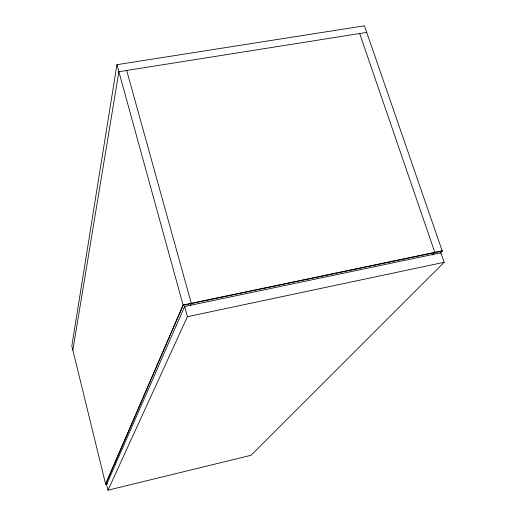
<?xml version="1.0" encoding="UTF-8"?>
<svg xmlns="http://www.w3.org/2000/svg" width="516" height="516" viewBox="0 0 516 516"><rect width="100%" height="100%" fill="white"/><g stroke="black" fill="none" stroke-linecap="round" stroke-linejoin="round"><path stroke-width="0.77" d="M440.006 253.362L442.251 251.053L364.444 25.8L116.939 64.674L71.834 345.965L105.651 484.234L107.135 483.873M72.853 350.112L118.874 71.705L366.721 32.398M105.651 484.234L183.154 305.285L116.939 64.674M184.612 306.517L106.593 484.518L107.986 490.2L251.066 455.286L444.166 262.289L440.89 252.788L184.612 306.517L187.418 316.689L107.986 490.2M190.359 305.769L191.352 303.569L126.691 70.46M432.66 254.917L434.885 252.595L359.658 33.521M440.483 252.537L442.167 250.802L183.077 305.02L105.612 484.085L107.096 483.724M187.418 316.689L444.166 262.289M183.154 305.285L442.251 251.053"/></g></svg>
